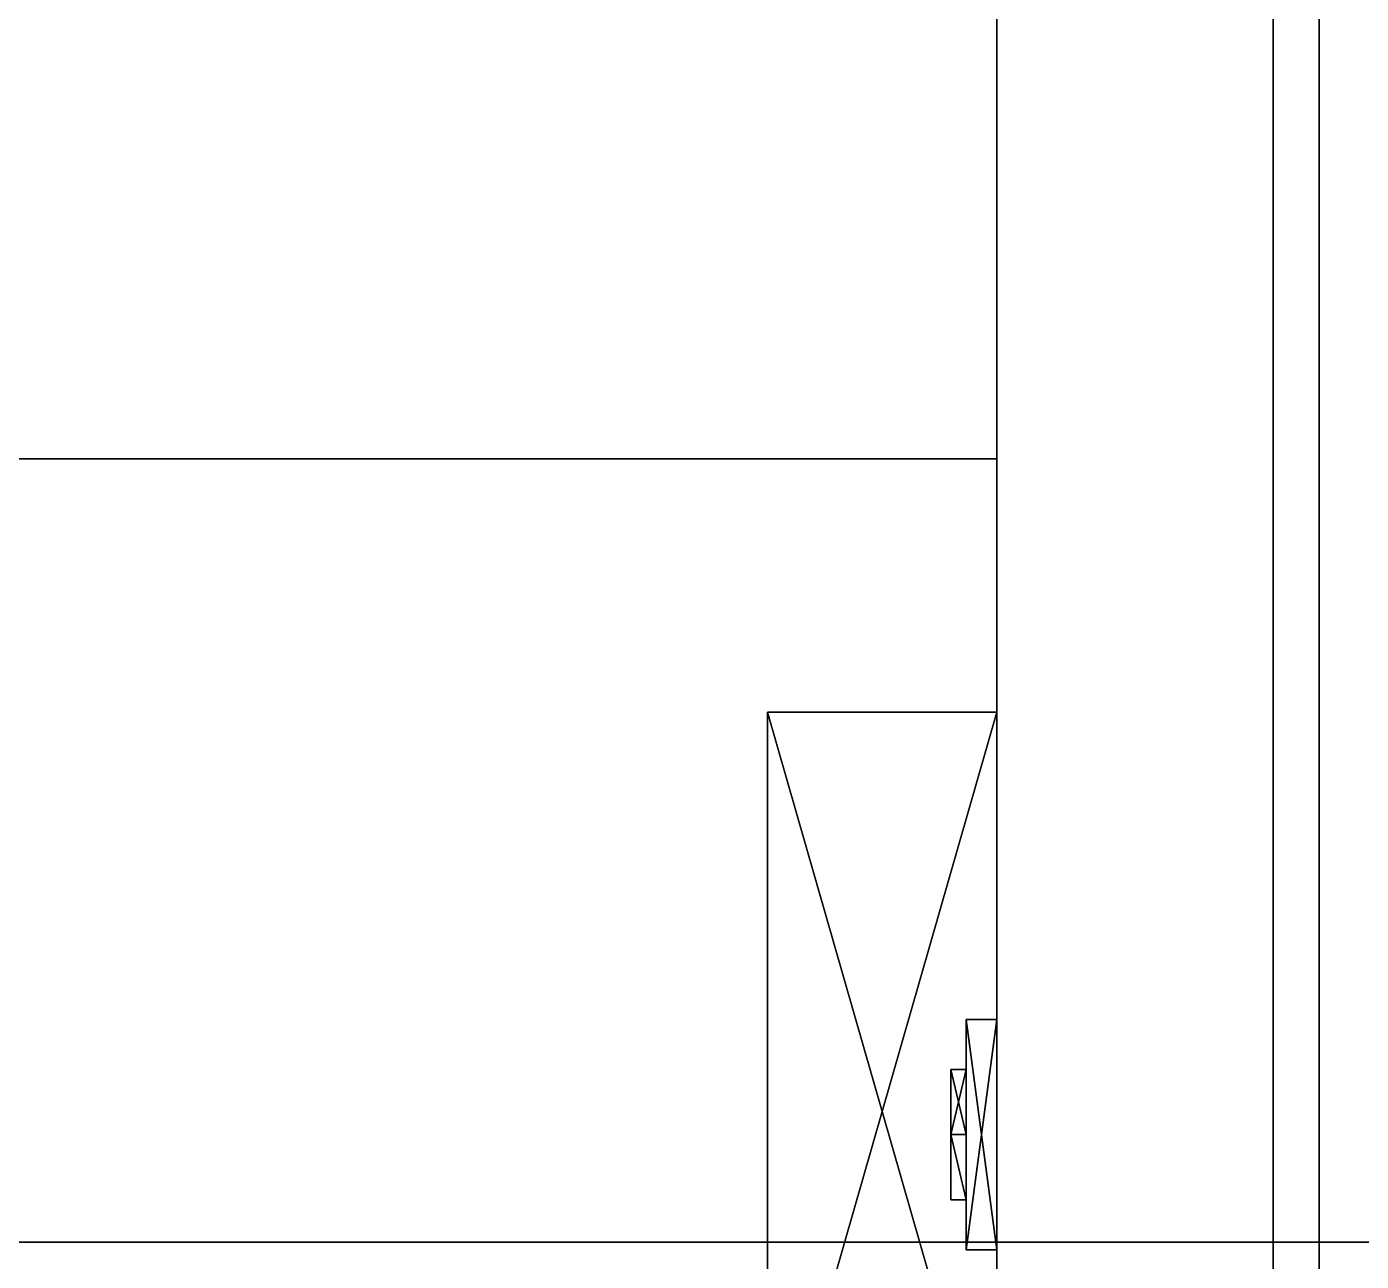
# Model space of a CAD drawing. Extents: x 0 to 5228, y -2725 to 0.
# Drawn here: x 4325.3 to 4412.2, y -701.2 to -620.9 of the extents above; entities that cross this region are included whole.
import ezdxf

# ---------------------------------------------------------------- set-up
doc = ezdxf.new("R2010")
doc.units = 0
for name, color, linetype in [('LAYER0', 7, 'CONTINUOUS'), ('LAYER1', 7, 'CONTINUOUS'), ('LAYER335', 7, 'CONTINUOUS'), ('LAYER336', 7, 'CONTINUOUS'), ('LAYER339', 7, 'CONTINUOUS'), ('LAYER354', 253, 'CONTINUOUS'), ('LAYER356', 253, 'CONTINUOUS'), ('LAYER527', 7, 'CONTINUOUS'), ('LAYER529', 7, 'CONTINUOUS'), ('LAYER546', 7, 'CONTINUOUS'), ('LAYER548', 253, 'CONTINUOUS'), ('LAYER550', 253, 'CONTINUOUS'), ('LAYER552', 7, 'CONTINUOUS'), ('LAYER640', 7, 'CONTINUOUS'), ('LAYER753', 251, 'CONTINUOUS'), ('LAYER756', 7, 'CONTINUOUS'), ('LAYER758', 251, 'CONTINUOUS')]:
    doc.layers.add(name, color=color, linetype=linetype)

msp = doc.modelspace()

# ---------------------------------------------------------------- linework, layer by layer
at = {"layer": 'LAYER0', "invisible_edges": 1}
for points in [[(5227.5, 0), (0, -2725.14), (0, 0), (5227.5, 0)], [(5227.5, -2725.14, 5), (0, 0, 5), (0, -2725.14, 5), (5227.5, -2725.14, 5)], [(0, 0, 5), (5227.5, -2725.14, 5), (5227.5, 0, 5), (0, 0, 5)], [(0, -2725.14), (5227.5, 0), (5227.5, -2725.14), (0, -2725.14)]]:
    msp.add_3dface(points, dxfattribs=at)
at = {"layer": 'LAYER335', "invisible_edges": 1}
for points in [[(3740.5, -150, 2474), (4388.5, -730, 2474), (4388.5, -150, 2474), (3740.5, -150, 2474)], [(4388.5, -730, 2474), (3740.5, -150, 2474), (3740.5, -730, 2474), (4388.5, -730, 2474)], [(3740.5, -730, 2456), (4388.5, -150, 2456), (4388.5, -730, 2456), (3740.5, -730, 2456)], [(4388.5, -150, 2456), (3740.5, -730, 2456), (3740.5, -150, 2456), (4388.5, -150, 2456)], [(4388.5, -150, 2456), (4388.5, -730, 2474), (4388.5, -730, 2456), (4388.5, -150, 2456)], [(4388.5, -730, 2474), (4388.5, -150, 2456), (4388.5, -150, 2474), (4388.5, -730, 2474)]]:
    msp.add_3dface(points, dxfattribs=at)
at = {"layer": 'LAYER336', "invisible_edges": 1}
for points in [[(4388.5, -150, 1994), (3740.5, -730, 1994), (3740.5, -150, 1994), (4388.5, -150, 1994)], [(3740.5, -730, 1994), (4388.5, -150, 1994), (4388.5, -730, 1994), (3740.5, -730, 1994)], [(4388.5, -730, 2012), (3740.5, -150, 2012), (3740.5, -730, 2012), (4388.5, -730, 2012)], [(3740.5, -150, 2012), (4388.5, -730, 2012), (4388.5, -150, 2012), (3740.5, -150, 2012)], [(4388.5, -150, 1994), (4388.5, -730, 2012), (4388.5, -730, 1994), (4388.5, -150, 1994)], [(4388.5, -730, 2012), (4388.5, -150, 1994), (4388.5, -150, 2012), (4388.5, -730, 2012)]]:
    msp.add_3dface(points, dxfattribs=at)
at = {"layer": 'LAYER339', "invisible_edges": 1}
for points in [[(4388.5, -150, 1993), (4388.5, -730, 2475), (4388.5, -150, 2475), (4388.5, -150, 1993)], [(4388.5, -730, 2475), (4388.5, -150, 1993), (4388.5, -730, 1993), (4388.5, -730, 2475)], [(4388.5, -150, 1993), (4406.5, -730, 1993), (4388.5, -730, 1993), (4388.5, -150, 1993)], [(4406.5, -730, 1993), (4388.5, -150, 1993), (4406.5, -150, 1993), (4406.5, -730, 1993)], [(4406.5, -150, 2475), (4388.5, -730, 2475), (4406.5, -730, 2475), (4406.5, -150, 2475)], [(4388.5, -730, 2475), (4406.5, -150, 2475), (4388.5, -150, 2475), (4388.5, -730, 2475)], [(4406.5, -730, 1993), (4406.5, -150, 2475), (4406.5, -730, 2475), (4406.5, -730, 1993)], [(4406.5, -150, 2475), (4406.5, -730, 1993), (4406.5, -150, 1993), (4406.5, -150, 2475)]]:
    msp.add_3dface(points, dxfattribs=at)
at = {"layer": 'LAYER354'}
for points in [[(4388.5, -717.5, 2089.217), (4373.579, -717.5, 2089.217), (4388.5, -665.5, 2089.217), (4388.5, -717.5, 2089.217)], [(4388.5, -665.5, 2089.217), (4373.579, -717.5, 2089.217), (4373.579, -665.5, 2089.217), (4388.5, -665.5, 2089.217)], [(4388.5, -665.5, 2089.217), (4373.579, -665.5, 2089.217), (4388.5, -665.5, 2102.783), (4388.5, -665.5, 2089.217)], [(4388.5, -665.5, 2102.783), (4373.579, -665.5, 2089.217), (4373.579, -665.5, 2102.783), (4388.5, -665.5, 2102.783)], [(4388.5, -665.5, 2102.783), (4373.579, -665.5, 2102.783), (4388.5, -717.5, 2102.783), (4388.5, -665.5, 2102.783)], [(4388.5, -717.5, 2102.783), (4373.579, -665.5, 2102.783), (4373.579, -717.5, 2102.783), (4388.5, -717.5, 2102.783)], [(4373.579, -717.5, 2089.217), (4373.579, -717.5, 2102.783), (4373.579, -665.5, 2089.217), (4373.579, -717.5, 2089.217)], [(4373.579, -665.5, 2089.217), (4373.579, -717.5, 2102.783), (4373.579, -665.5, 2102.783), (4373.579, -665.5, 2089.217)], [(4386.511, -700.5, 2122), (4388.5, -700.5, 2122), (4388.5, -685.5, 2122), (4386.511, -700.5, 2122)], [(4386.511, -700.5, 2122), (4388.5, -685.5, 2122), (4386.511, -685.5, 2122), (4386.511, -700.5, 2122)], [(4386.511, -685.5, 2122), (4388.5, -685.5, 2122), (4388.5, -685.5, 2070), (4386.511, -685.5, 2122)], [(4386.511, -685.5, 2122), (4388.5, -685.5, 2070), (4386.511, -685.5, 2070), (4386.511, -685.5, 2122)], [(4386.511, -685.5, 2070), (4388.5, -685.5, 2070), (4388.5, -700.5, 2070), (4386.511, -685.5, 2070)], [(4386.511, -685.5, 2070), (4388.5, -700.5, 2070), (4386.511, -700.5, 2070), (4386.511, -685.5, 2070)], [(4386.511, -700.5, 2070), (4386.511, -700.5, 2122), (4386.511, -685.5, 2122), (4386.511, -700.5, 2070)], [(4386.511, -700.5, 2070), (4386.511, -685.5, 2122), (4386.511, -685.5, 2070), (4386.511, -700.5, 2070)], [(4385.516, -693, 2109.291), (4385.516, -688.7573, 2114.087), (4386.511, -693, 2109.291), (4385.516, -693, 2109.291)], [(4386.511, -693, 2109.291), (4385.516, -688.7573, 2114.087), (4386.511, -688.7573, 2114.087), (4386.511, -693, 2109.291)], [(4385.516, -688.7573, 2114.087), (4385.516, -693, 2118.883), (4386.511, -688.7573, 2114.087), (4385.516, -688.7573, 2114.087)], [(4386.511, -688.7573, 2114.087), (4385.516, -693, 2118.883), (4386.511, -693, 2118.883), (4386.511, -688.7573, 2114.087)], [(4385.516, -693, 2118.883), (4385.516, -688.7573, 2114.087), (4385.516, -697.2427, 2114.087), (4385.516, -693, 2118.883)], [(4385.516, -697.2427, 2114.087), (4385.516, -688.7573, 2114.087), (4385.516, -693, 2109.291), (4385.516, -697.2427, 2114.087)], [(4385.516, -693, 2073.117), (4385.516, -688.7573, 2077.913), (4386.511, -693, 2073.117), (4385.516, -693, 2073.117)], [(4386.511, -693, 2073.117), (4385.516, -688.7573, 2077.913), (4386.511, -688.7573, 2077.913), (4386.511, -693, 2073.117)], [(4385.516, -688.7573, 2077.913), (4385.516, -693, 2082.709), (4386.511, -688.7573, 2077.913), (4385.516, -688.7573, 2077.913)], [(4386.511, -688.7573, 2077.913), (4385.516, -693, 2082.709), (4386.511, -693, 2082.709), (4386.511, -688.7573, 2077.913)], [(4385.516, -693, 2082.709), (4385.516, -688.7573, 2077.913), (4385.516, -697.2427, 2077.913), (4385.516, -693, 2082.709)], [(4385.516, -697.2427, 2077.913), (4385.516, -688.7573, 2077.913), (4385.516, -693, 2073.117), (4385.516, -697.2427, 2077.913)], [(4386.511, -693, 2118.883), (4386.511, -688.7573, 2114.087), (4386.511, -693, 2109.291), (4386.511, -693, 2118.883)], [(4386.511, -693, 2082.709), (4386.511, -688.7573, 2077.913), (4386.511, -693, 2073.117), (4386.511, -693, 2082.709)], [(4385.516, -697.2427, 2114.087), (4385.516, -693, 2109.291), (4386.511, -697.2427, 2114.087), (4385.516, -697.2427, 2114.087)], [(4386.511, -697.2427, 2114.087), (4385.516, -693, 2109.291), (4386.511, -693, 2109.291), (4386.511, -697.2427, 2114.087)], [(4386.511, -693, 2118.883), (4385.516, -693, 2118.883), (4386.511, -697.2427, 2114.087), (4386.511, -693, 2118.883)], [(4386.511, -697.2427, 2114.087), (4385.516, -693, 2118.883), (4385.516, -697.2427, 2114.087), (4386.511, -697.2427, 2114.087)], [(4385.516, -697.2427, 2077.913), (4385.516, -693, 2073.117), (4386.511, -697.2427, 2077.913), (4385.516, -697.2427, 2077.913)], [(4386.511, -697.2427, 2077.913), (4385.516, -693, 2073.117), (4386.511, -693, 2073.117), (4386.511, -697.2427, 2077.913)], [(4386.511, -693, 2082.709), (4385.516, -693, 2082.709), (4386.511, -697.2427, 2077.913), (4386.511, -693, 2082.709)], [(4386.511, -697.2427, 2077.913), (4385.516, -693, 2082.709), (4385.516, -697.2427, 2077.913), (4386.511, -697.2427, 2077.913)], [(4386.511, -693, 2118.883), (4386.511, -693, 2109.291), (4386.511, -697.2427, 2114.087), (4386.511, -693, 2118.883)], [(4386.511, -693, 2082.709), (4386.511, -693, 2073.117), (4386.511, -697.2427, 2077.913), (4386.511, -693, 2082.709)], [(4388.5, -700.5, 2070), (4388.5, -700.5, 2122), (4386.511, -700.5, 2122), (4388.5, -700.5, 2070)], [(4388.5, -700.5, 2070), (4386.511, -700.5, 2122), (4386.511, -700.5, 2070), (4388.5, -700.5, 2070)]]:
    msp.add_3dface(points, dxfattribs=at)
at = {"layer": 'LAYER356'}
for points in [[(4388.5, -717.5, 2365.217), (4373.579, -717.5, 2365.217), (4388.5, -665.5, 2365.217), (4388.5, -717.5, 2365.217)], [(4388.5, -665.5, 2365.217), (4373.579, -717.5, 2365.217), (4373.579, -665.5, 2365.217), (4388.5, -665.5, 2365.217)], [(4388.5, -665.5, 2365.217), (4373.579, -665.5, 2365.217), (4388.5, -665.5, 2378.783), (4388.5, -665.5, 2365.217)], [(4388.5, -665.5, 2378.783), (4373.579, -665.5, 2365.217), (4373.579, -665.5, 2378.783), (4388.5, -665.5, 2378.783)], [(4388.5, -665.5, 2378.783), (4373.579, -665.5, 2378.783), (4388.5, -717.5, 2378.783), (4388.5, -665.5, 2378.783)], [(4388.5, -717.5, 2378.783), (4373.579, -665.5, 2378.783), (4373.579, -717.5, 2378.783), (4388.5, -717.5, 2378.783)], [(4373.579, -717.5, 2365.217), (4373.579, -717.5, 2378.783), (4373.579, -665.5, 2365.217), (4373.579, -717.5, 2365.217)], [(4373.579, -665.5, 2365.217), (4373.579, -717.5, 2378.783), (4373.579, -665.5, 2378.783), (4373.579, -665.5, 2365.217)], [(4386.511, -700.5, 2398), (4388.5, -700.5, 2398), (4388.5, -685.5, 2398), (4386.511, -700.5, 2398)], [(4386.511, -700.5, 2398), (4388.5, -685.5, 2398), (4386.511, -685.5, 2398), (4386.511, -700.5, 2398)], [(4386.511, -685.5, 2398), (4388.5, -685.5, 2398), (4388.5, -685.5, 2346), (4386.511, -685.5, 2398)], [(4386.511, -685.5, 2398), (4388.5, -685.5, 2346), (4386.511, -685.5, 2346), (4386.511, -685.5, 2398)], [(4386.511, -685.5, 2346), (4388.5, -685.5, 2346), (4388.5, -700.5, 2346), (4386.511, -685.5, 2346)], [(4386.511, -685.5, 2346), (4388.5, -700.5, 2346), (4386.511, -700.5, 2346), (4386.511, -685.5, 2346)], [(4386.511, -700.5, 2346), (4386.511, -700.5, 2398), (4386.511, -685.5, 2398), (4386.511, -700.5, 2346)], [(4386.511, -700.5, 2346), (4386.511, -685.5, 2398), (4386.511, -685.5, 2346), (4386.511, -700.5, 2346)], [(4385.516, -693, 2385.291), (4385.516, -688.7573, 2390.087), (4386.511, -693, 2385.291), (4385.516, -693, 2385.291)], [(4386.511, -693, 2385.291), (4385.516, -688.7573, 2390.087), (4386.511, -688.7573, 2390.087), (4386.511, -693, 2385.291)], [(4385.516, -688.7573, 2390.087), (4385.516, -693, 2394.883), (4386.511, -688.7573, 2390.087), (4385.516, -688.7573, 2390.087)], [(4386.511, -688.7573, 2390.087), (4385.516, -693, 2394.883), (4386.511, -693, 2394.883), (4386.511, -688.7573, 2390.087)], [(4385.516, -693, 2394.883), (4385.516, -688.7573, 2390.087), (4385.516, -697.2427, 2390.087), (4385.516, -693, 2394.883)], [(4385.516, -697.2427, 2390.087), (4385.516, -688.7573, 2390.087), (4385.516, -693, 2385.291), (4385.516, -697.2427, 2390.087)], [(4385.516, -693, 2349.117), (4385.516, -688.7573, 2353.913), (4386.511, -693, 2349.117), (4385.516, -693, 2349.117)], [(4386.511, -693, 2349.117), (4385.516, -688.7573, 2353.913), (4386.511, -688.7573, 2353.913), (4386.511, -693, 2349.117)], [(4385.516, -688.7573, 2353.913), (4385.516, -693, 2358.709), (4386.511, -688.7573, 2353.913), (4385.516, -688.7573, 2353.913)], [(4386.511, -688.7573, 2353.913), (4385.516, -693, 2358.709), (4386.511, -693, 2358.709), (4386.511, -688.7573, 2353.913)], [(4385.516, -693, 2358.709), (4385.516, -688.7573, 2353.913), (4385.516, -697.2427, 2353.913), (4385.516, -693, 2358.709)], [(4385.516, -697.2427, 2353.913), (4385.516, -688.7573, 2353.913), (4385.516, -693, 2349.117), (4385.516, -697.2427, 2353.913)], [(4386.511, -693, 2394.883), (4386.511, -688.7573, 2390.087), (4386.511, -693, 2385.291), (4386.511, -693, 2394.883)], [(4386.511, -693, 2358.709), (4386.511, -688.7573, 2353.913), (4386.511, -693, 2349.117), (4386.511, -693, 2358.709)], [(4385.516, -697.2427, 2390.087), (4385.516, -693, 2385.291), (4386.511, -697.2427, 2390.087), (4385.516, -697.2427, 2390.087)], [(4386.511, -697.2427, 2390.087), (4385.516, -693, 2385.291), (4386.511, -693, 2385.291), (4386.511, -697.2427, 2390.087)], [(4386.511, -693, 2394.883), (4385.516, -693, 2394.883), (4386.511, -697.2427, 2390.087), (4386.511, -693, 2394.883)], [(4386.511, -697.2427, 2390.087), (4385.516, -693, 2394.883), (4385.516, -697.2427, 2390.087), (4386.511, -697.2427, 2390.087)], [(4385.516, -697.2427, 2353.913), (4385.516, -693, 2349.117), (4386.511, -697.2427, 2353.913), (4385.516, -697.2427, 2353.913)], [(4386.511, -697.2427, 2353.913), (4385.516, -693, 2349.117), (4386.511, -693, 2349.117), (4386.511, -697.2427, 2353.913)], [(4386.511, -693, 2358.709), (4385.516, -693, 2358.709), (4386.511, -697.2427, 2353.913), (4386.511, -693, 2358.709)], [(4386.511, -697.2427, 2353.913), (4385.516, -693, 2358.709), (4385.516, -697.2427, 2353.913), (4386.511, -697.2427, 2353.913)], [(4386.511, -693, 2394.883), (4386.511, -693, 2385.291), (4386.511, -697.2427, 2390.087), (4386.511, -693, 2394.883)], [(4386.511, -693, 2358.709), (4386.511, -693, 2349.117), (4386.511, -697.2427, 2353.913), (4386.511, -693, 2358.709)], [(4388.5, -700.5, 2346), (4388.5, -700.5, 2398), (4386.511, -700.5, 2398), (4388.5, -700.5, 2346)], [(4388.5, -700.5, 2346), (4386.511, -700.5, 2398), (4386.511, -700.5, 2346), (4388.5, -700.5, 2346)]]:
    msp.add_3dface(points, dxfattribs=at)
at = {"layer": 'LAYER527', "invisible_edges": 1}
for points in [[(4024.5, -174.6001, 538.5), (4388.5, -730, 538.5), (4388.5, -174.6001, 538.5), (4024.5, -174.6001, 538.5)], [(4388.5, -730, 538.5), (4024.5, -174.6001, 538.5), (4024.5, -730, 538.5), (4388.5, -730, 538.5)], [(4024.5, -730, 520.5), (4388.5, -174.6001, 520.5), (4388.5, -730, 520.5), (4024.5, -730, 520.5)], [(4388.5, -174.6001, 520.5), (4024.5, -730, 520.5), (4024.5, -174.6001, 520.5), (4388.5, -174.6001, 520.5)], [(4388.5, -174.6001, 520.5), (4388.5, -730, 538.5), (4388.5, -730, 520.5), (4388.5, -174.6001, 520.5)], [(4388.5, -730, 538.5), (4388.5, -174.6001, 520.5), (4388.5, -174.6001, 538.5), (4388.5, -730, 538.5)]]:
    msp.add_3dface(points, dxfattribs=at)
at = {"layer": 'LAYER529', "invisible_edges": 1}
for points in [[(4388.5, -150, 155), (4388.5, -730, 885), (4388.5, -150, 885), (4388.5, -150, 155)], [(4388.5, -730, 885), (4388.5, -150, 155), (4388.5, -730, 155), (4388.5, -730, 885)], [(4388.5, -150, 155), (4406.5, -730, 155), (4388.5, -730, 155), (4388.5, -150, 155)], [(4406.5, -730, 155), (4388.5, -150, 155), (4406.5, -150, 155), (4406.5, -730, 155)], [(4406.5, -150, 885), (4388.5, -730, 885), (4406.5, -730, 885), (4406.5, -150, 885)], [(4388.5, -730, 885), (4406.5, -150, 885), (4388.5, -150, 885), (4388.5, -730, 885)], [(4406.5, -730, 155), (4406.5, -150, 885), (4406.5, -730, 885), (4406.5, -730, 155)], [(4406.5, -150, 885), (4406.5, -730, 155), (4406.5, -150, 155), (4406.5, -150, 885)]]:
    msp.add_3dface(points, dxfattribs=at)
at = {"layer": 'LAYER546', "invisible_edges": 1}
for points in [[(4388.5, -150, 156), (4024.5, -730, 156), (4024.5, -150, 156), (4388.5, -150, 156)], [(4024.5, -730, 156), (4388.5, -150, 156), (4388.5, -730, 156), (4024.5, -730, 156)], [(4388.5, -730, 174), (4024.5, -150, 174), (4024.5, -730, 174), (4388.5, -730, 174)], [(4024.5, -150, 174), (4388.5, -730, 174), (4388.5, -150, 174), (4024.5, -150, 174)], [(4388.5, -150, 156), (4388.5, -730, 174), (4388.5, -730, 156), (4388.5, -150, 156)], [(4388.5, -730, 174), (4388.5, -150, 156), (4388.5, -150, 174), (4388.5, -730, 174)]]:
    msp.add_3dface(points, dxfattribs=at)
at = {"layer": 'LAYER548'}
for points in [[(4388.5, -717.5, 251.2174), (4373.579, -717.5, 251.2174), (4388.5, -665.5, 251.2174), (4388.5, -717.5, 251.2174)], [(4388.5, -665.5, 251.2174), (4373.579, -717.5, 251.2174), (4373.579, -665.5, 251.2174), (4388.5, -665.5, 251.2174)], [(4388.5, -665.5, 251.2174), (4373.579, -665.5, 251.2174), (4388.5, -665.5, 264.7826), (4388.5, -665.5, 251.2174)], [(4388.5, -665.5, 264.7826), (4373.579, -665.5, 251.2174), (4373.579, -665.5, 264.7826), (4388.5, -665.5, 264.7826)], [(4388.5, -665.5, 264.7826), (4373.579, -665.5, 264.7826), (4388.5, -717.5, 264.7826), (4388.5, -665.5, 264.7826)], [(4388.5, -717.5, 264.7826), (4373.579, -665.5, 264.7826), (4373.579, -717.5, 264.7826), (4388.5, -717.5, 264.7826)], [(4373.579, -717.5, 251.2174), (4373.579, -717.5, 264.7826), (4373.579, -665.5, 251.2174), (4373.579, -717.5, 251.2174)], [(4373.579, -665.5, 251.2174), (4373.579, -717.5, 264.7826), (4373.579, -665.5, 264.7826), (4373.579, -665.5, 251.2174)], [(4386.511, -700.5, 284), (4388.5, -700.5, 284), (4388.5, -685.5, 284), (4386.511, -700.5, 284)], [(4386.511, -700.5, 284), (4388.5, -685.5, 284), (4386.511, -685.5, 284), (4386.511, -700.5, 284)], [(4386.511, -685.5, 284), (4388.5, -685.5, 284), (4388.5, -685.5, 232), (4386.511, -685.5, 284)], [(4386.511, -685.5, 284), (4388.5, -685.5, 232), (4386.511, -685.5, 232), (4386.511, -685.5, 284)], [(4386.511, -685.5, 232), (4388.5, -685.5, 232), (4388.5, -700.5, 232), (4386.511, -685.5, 232)], [(4386.511, -685.5, 232), (4388.5, -700.5, 232), (4386.511, -700.5, 232), (4386.511, -685.5, 232)], [(4386.511, -700.5, 232), (4386.511, -700.5, 284), (4386.511, -685.5, 284), (4386.511, -700.5, 232)], [(4386.511, -700.5, 232), (4386.511, -685.5, 284), (4386.511, -685.5, 232), (4386.511, -700.5, 232)], [(4385.516, -693, 271.2909), (4385.516, -688.7573, 276.0869), (4386.511, -693, 271.2909), (4385.516, -693, 271.2909)], [(4386.511, -693, 271.2909), (4385.516, -688.7573, 276.0869), (4386.511, -688.7573, 276.0869), (4386.511, -693, 271.2909)], [(4385.516, -688.7573, 276.0869), (4385.516, -693, 280.883), (4386.511, -688.7573, 276.0869), (4385.516, -688.7573, 276.0869)], [(4386.511, -688.7573, 276.0869), (4385.516, -693, 280.883), (4386.511, -693, 280.883), (4386.511, -688.7573, 276.0869)], [(4385.516, -693, 280.883), (4385.516, -688.7573, 276.0869), (4385.516, -697.2427, 276.0869), (4385.516, -693, 280.883)], [(4385.516, -697.2427, 276.0869), (4385.516, -688.7573, 276.0869), (4385.516, -693, 271.2909), (4385.516, -697.2427, 276.0869)], [(4385.516, -693, 235.117), (4385.516, -688.7573, 239.913), (4386.511, -693, 235.117), (4385.516, -693, 235.117)], [(4386.511, -693, 235.117), (4385.516, -688.7573, 239.913), (4386.511, -688.7573, 239.913), (4386.511, -693, 235.117)], [(4385.516, -688.7573, 239.913), (4385.516, -693, 244.7091), (4386.511, -688.7573, 239.913), (4385.516, -688.7573, 239.913)], [(4386.511, -688.7573, 239.913), (4385.516, -693, 244.7091), (4386.511, -693, 244.7091), (4386.511, -688.7573, 239.913)], [(4385.516, -693, 244.7091), (4385.516, -688.7573, 239.913), (4385.516, -697.2427, 239.913), (4385.516, -693, 244.7091)], [(4385.516, -697.2427, 239.913), (4385.516, -688.7573, 239.913), (4385.516, -693, 235.117), (4385.516, -697.2427, 239.913)], [(4386.511, -693, 280.883), (4386.511, -688.7573, 276.0869), (4386.511, -693, 271.2909), (4386.511, -693, 280.883)], [(4386.511, -693, 244.7091), (4386.511, -688.7573, 239.913), (4386.511, -693, 235.117), (4386.511, -693, 244.7091)], [(4385.516, -697.2427, 276.0869), (4385.516, -693, 271.2909), (4386.511, -697.2427, 276.0869), (4385.516, -697.2427, 276.0869)], [(4386.511, -697.2427, 276.0869), (4385.516, -693, 271.2909), (4386.511, -693, 271.2909), (4386.511, -697.2427, 276.0869)], [(4386.511, -693, 280.883), (4385.516, -693, 280.883), (4386.511, -697.2427, 276.0869), (4386.511, -693, 280.883)], [(4386.511, -697.2427, 276.0869), (4385.516, -693, 280.883), (4385.516, -697.2427, 276.0869), (4386.511, -697.2427, 276.0869)], [(4385.516, -697.2427, 239.913), (4385.516, -693, 235.117), (4386.511, -697.2427, 239.913), (4385.516, -697.2427, 239.913)], [(4386.511, -697.2427, 239.913), (4385.516, -693, 235.117), (4386.511, -693, 235.117), (4386.511, -697.2427, 239.913)], [(4386.511, -693, 244.7091), (4385.516, -693, 244.7091), (4386.511, -697.2427, 239.913), (4386.511, -693, 244.7091)], [(4386.511, -697.2427, 239.913), (4385.516, -693, 244.7091), (4385.516, -697.2427, 239.913), (4386.511, -697.2427, 239.913)], [(4386.511, -693, 280.883), (4386.511, -693, 271.2909), (4386.511, -697.2427, 276.0869), (4386.511, -693, 280.883)], [(4386.511, -693, 244.7091), (4386.511, -693, 235.117), (4386.511, -697.2427, 239.913), (4386.511, -693, 244.7091)], [(4388.5, -700.5, 232), (4388.5, -700.5, 284), (4386.511, -700.5, 284), (4388.5, -700.5, 232)], [(4388.5, -700.5, 232), (4386.511, -700.5, 284), (4386.511, -700.5, 232), (4388.5, -700.5, 232)]]:
    msp.add_3dface(points, dxfattribs=at)
at = {"layer": 'LAYER550'}
for points in [[(4388.5, -717.5, 775.2174), (4373.579, -717.5, 775.2174), (4388.5, -665.5, 775.2174), (4388.5, -717.5, 775.2174)], [(4388.5, -665.5, 775.2174), (4373.579, -717.5, 775.2174), (4373.579, -665.5, 775.2174), (4388.5, -665.5, 775.2174)], [(4388.5, -665.5, 775.2174), (4373.579, -665.5, 775.2174), (4388.5, -665.5, 788.7826), (4388.5, -665.5, 775.2174)], [(4388.5, -665.5, 788.7826), (4373.579, -665.5, 775.2174), (4373.579, -665.5, 788.7826), (4388.5, -665.5, 788.7826)], [(4388.5, -665.5, 788.7826), (4373.579, -665.5, 788.7826), (4388.5, -717.5, 788.7826), (4388.5, -665.5, 788.7826)], [(4388.5, -717.5, 788.7826), (4373.579, -665.5, 788.7826), (4373.579, -717.5, 788.7826), (4388.5, -717.5, 788.7826)], [(4373.579, -717.5, 775.2174), (4373.579, -717.5, 788.7826), (4373.579, -665.5, 775.2174), (4373.579, -717.5, 775.2174)], [(4373.579, -665.5, 775.2174), (4373.579, -717.5, 788.7826), (4373.579, -665.5, 788.7826), (4373.579, -665.5, 775.2174)], [(4386.511, -700.5, 808), (4388.5, -700.5, 808), (4388.5, -685.5, 808), (4386.511, -700.5, 808)], [(4386.511, -700.5, 808), (4388.5, -685.5, 808), (4386.511, -685.5, 808), (4386.511, -700.5, 808)], [(4386.511, -685.5, 808), (4388.5, -685.5, 808), (4388.5, -685.5, 756), (4386.511, -685.5, 808)], [(4386.511, -685.5, 808), (4388.5, -685.5, 756), (4386.511, -685.5, 756), (4386.511, -685.5, 808)], [(4386.511, -685.5, 756), (4388.5, -685.5, 756), (4388.5, -700.5, 756), (4386.511, -685.5, 756)], [(4386.511, -685.5, 756), (4388.5, -700.5, 756), (4386.511, -700.5, 756), (4386.511, -685.5, 756)], [(4386.511, -700.5, 756), (4386.511, -700.5, 808), (4386.511, -685.5, 808), (4386.511, -700.5, 756)], [(4386.511, -700.5, 756), (4386.511, -685.5, 808), (4386.511, -685.5, 756), (4386.511, -700.5, 756)], [(4385.516, -693, 795.291), (4385.516, -688.7573, 800.087), (4386.511, -693, 795.291), (4385.516, -693, 795.291)], [(4386.511, -693, 795.291), (4385.516, -688.7573, 800.087), (4386.511, -688.7573, 800.087), (4386.511, -693, 795.291)], [(4385.516, -688.7573, 800.087), (4385.516, -693, 804.883), (4386.511, -688.7573, 800.087), (4385.516, -688.7573, 800.087)], [(4386.511, -688.7573, 800.087), (4385.516, -693, 804.883), (4386.511, -693, 804.883), (4386.511, -688.7573, 800.087)], [(4385.516, -693, 804.883), (4385.516, -688.7573, 800.087), (4385.516, -697.2427, 800.087), (4385.516, -693, 804.883)], [(4385.516, -697.2427, 800.087), (4385.516, -688.7573, 800.087), (4385.516, -693, 795.291), (4385.516, -697.2427, 800.087)], [(4385.516, -693, 759.117), (4385.516, -688.7573, 763.913), (4386.511, -693, 759.117), (4385.516, -693, 759.117)], [(4386.511, -693, 759.117), (4385.516, -688.7573, 763.913), (4386.511, -688.7573, 763.913), (4386.511, -693, 759.117)], [(4385.516, -688.7573, 763.913), (4385.516, -693, 768.709), (4386.511, -688.7573, 763.913), (4385.516, -688.7573, 763.913)], [(4386.511, -688.7573, 763.913), (4385.516, -693, 768.709), (4386.511, -693, 768.709), (4386.511, -688.7573, 763.913)], [(4385.516, -693, 768.709), (4385.516, -688.7573, 763.913), (4385.516, -697.2427, 763.913), (4385.516, -693, 768.709)], [(4385.516, -697.2427, 763.913), (4385.516, -688.7573, 763.913), (4385.516, -693, 759.117), (4385.516, -697.2427, 763.913)], [(4386.511, -693, 804.883), (4386.511, -688.7573, 800.087), (4386.511, -693, 795.291), (4386.511, -693, 804.883)], [(4386.511, -693, 768.709), (4386.511, -688.7573, 763.913), (4386.511, -693, 759.117), (4386.511, -693, 768.709)], [(4385.516, -697.2427, 800.087), (4385.516, -693, 795.291), (4386.511, -697.2427, 800.087), (4385.516, -697.2427, 800.087)], [(4386.511, -697.2427, 800.087), (4385.516, -693, 795.291), (4386.511, -693, 795.291), (4386.511, -697.2427, 800.087)], [(4386.511, -693, 804.883), (4385.516, -693, 804.883), (4386.511, -697.2427, 800.087), (4386.511, -693, 804.883)], [(4386.511, -697.2427, 800.087), (4385.516, -693, 804.883), (4385.516, -697.2427, 800.087), (4386.511, -697.2427, 800.087)], [(4385.516, -697.2427, 763.913), (4385.516, -693, 759.117), (4386.511, -697.2427, 763.913), (4385.516, -697.2427, 763.913)], [(4386.511, -697.2427, 763.913), (4385.516, -693, 759.117), (4386.511, -693, 759.117), (4386.511, -697.2427, 763.913)], [(4386.511, -693, 768.709), (4385.516, -693, 768.709), (4386.511, -697.2427, 763.913), (4386.511, -693, 768.709)], [(4386.511, -697.2427, 763.913), (4385.516, -693, 768.709), (4385.516, -697.2427, 763.913), (4386.511, -697.2427, 763.913)], [(4386.511, -693, 804.883), (4386.511, -693, 795.291), (4386.511, -697.2427, 800.087), (4386.511, -693, 804.883)], [(4386.511, -693, 768.709), (4386.511, -693, 759.117), (4386.511, -697.2427, 763.913), (4386.511, -693, 768.709)], [(4388.5, -700.5, 756), (4388.5, -700.5, 808), (4386.511, -700.5, 808), (4388.5, -700.5, 756)], [(4388.5, -700.5, 756), (4386.511, -700.5, 808), (4386.511, -700.5, 756), (4388.5, -700.5, 756)]]:
    msp.add_3dface(points, dxfattribs=at)
at = {"layer": 'LAYER552', "invisible_edges": 1}
for points in [[(4388.5, -649, 866.5), (4024.5, -729, 866.5), (4024.5, -649, 866.5), (4388.5, -649, 866.5)], [(4024.5, -729, 866.5), (4388.5, -649, 866.5), (4388.5, -729, 866.5), (4024.5, -729, 866.5)], [(4024.5, -649, 884.5), (4388.5, -649, 866.5), (4024.5, -649, 866.5), (4024.5, -649, 884.5)], [(4388.5, -649, 866.5), (4024.5, -649, 884.5), (4388.5, -649, 884.5), (4388.5, -649, 866.5)], [(4388.5, -729, 884.5), (4024.5, -649, 884.5), (4024.5, -729, 884.5), (4388.5, -729, 884.5)], [(4024.5, -649, 884.5), (4388.5, -729, 884.5), (4388.5, -649, 884.5), (4024.5, -649, 884.5)], [(4388.5, -649, 866.5), (4388.5, -729, 884.5), (4388.5, -729, 866.5), (4388.5, -649, 866.5)], [(4388.5, -729, 884.5), (4388.5, -649, 866.5), (4388.5, -649, 884.5), (4388.5, -729, 884.5)]]:
    msp.add_3dface(points, dxfattribs=at)
at = {"layer": 'LAYER640'}
for points, invisible_edges in [([(3232.06, -305.5, 885), (4409.5, -153.1201, 885), (4409.5, -753.1201, 885), (3232.06, -305.5, 885)], 5), ([(4409.5, -153.1201, 925), (3232.06, -305.5, 925), (4409.5, -753.1201, 925), (4409.5, -153.1201, 925)], 3), ([(4409.5, -753.1201, 885), (4409.5, -153.1201, 925), (4409.5, -753.1201, 925), (4409.5, -753.1201, 885)], 1), ([(4409.5, -153.1201, 925), (4409.5, -753.1201, 885), (4409.5, -153.1201, 885), (4409.5, -153.1201, 925)], 1), ([(3232.06, -305.5, 885), (4409.5, -753.1201, 885), (3249.29, -313.0801, 885), (3232.06, -305.5, 885)], 3), ([(4409.5, -753.1201, 925), (3232.06, -305.5, 925), (3249.29, -313.0801, 925), (4409.5, -753.1201, 925)], 5), ([(3249.29, -313.0801, 885), (4409.5, -753.1201, 885), (3264.54, -322.3101, 885), (3249.29, -313.0801, 885)], 3), ([(4409.5, -753.1201, 925), (3249.29, -313.0801, 925), (3264.54, -322.3101, 925), (4409.5, -753.1201, 925)], 5), ([(3264.54, -322.3101, 885), (4409.5, -753.1201, 885), (3277.46, -333.1899, 885), (3264.54, -322.3101, 885)], 3), ([(4409.5, -753.1201, 925), (3264.54, -322.3101, 925), (3277.46, -333.1899, 925), (4409.5, -753.1201, 925)], 5), ([(3277.46, -333.1899, 885), (4409.5, -753.1201, 885), (3288.06, -345.5, 885), (3277.46, -333.1899, 885)], 3), ([(4409.5, -753.1201, 925), (3277.46, -333.1899, 925), (3288.06, -345.5, 925), (4409.5, -753.1201, 925)], 5), ([(3288.06, -345.5, 885), (4409.5, -753.1201, 885), (3295.68, -358.75, 885), (3288.06, -345.5, 885)], 3), ([(4409.5, -753.1201, 925), (3288.06, -345.5, 925), (3295.68, -358.75, 925), (4409.5, -753.1201, 925)], 5), ([(3295.68, -358.75, 885), (4409.5, -753.1201, 885), (3300.32, -372.7202, 885), (3295.68, -358.75, 885)], 3), ([(4409.5, -753.1201, 925), (3295.68, -358.75, 925), (3300.32, -372.7202, 925), (4409.5, -753.1201, 925)], 5), ([(3300.32, -372.7202, 885), (4409.5, -753.1201, 885), (3301.98, -386.9199, 885), (3300.32, -372.7202, 885)], 3), ([(4409.5, -753.1201, 925), (3300.32, -372.7202, 925), (3301.98, -386.9199, 925), (4409.5, -753.1201, 925)], 5), ([(3301.98, -386.9199, 885), (4409.5, -753.1201, 885), (3300.32, -563.4702, 885), (3301.98, -386.9199, 885)], 3), ([(4409.5, -753.1201, 925), (3301.98, -386.9199, 925), (3300.32, -563.4702, 925), (4409.5, -753.1201, 925)], 5), ([(3300.32, -563.4702, 885), (4409.5, -753.1201, 885), (3295.68, -577.2002, 885), (3300.32, -563.4702, 885)], 3), ([(4409.5, -753.1201, 925), (3300.32, -563.4702, 925), (3295.68, -577.2002, 925), (4409.5, -753.1201, 925)], 5), ([(3295.68, -577.2002, 885), (4409.5, -753.1201, 885), (3288.06, -590.4502, 885), (3295.68, -577.2002, 885)], 3), ([(4409.5, -753.1201, 925), (3295.68, -577.2002, 925), (3288.06, -590.4502, 925), (4409.5, -753.1201, 925)], 5), ([(3288.06, -590.4502, 885), (4409.5, -753.1201, 885), (3277.46, -602.7603, 885), (3288.06, -590.4502, 885)], 3), ([(4409.5, -753.1201, 925), (3288.06, -590.4502, 925), (3277.46, -602.7603, 925), (4409.5, -753.1201, 925)], 5), ([(3277.46, -602.7603, 885), (4409.5, -753.1201, 885), (3264.54, -613.6401, 885), (3277.46, -602.7603, 885)], 3), ([(4409.5, -753.1201, 925), (3277.46, -602.7603, 925), (3264.54, -613.6401, 925), (4409.5, -753.1201, 925)], 5), ([(3264.54, -613.6401, 885), (4409.5, -753.1201, 885), (3249.29, -622.8701, 885), (3264.54, -613.6401, 885)], 3), ([(4409.5, -753.1201, 925), (3264.54, -613.6401, 925), (3249.29, -622.8701, 925), (4409.5, -753.1201, 925)], 5), ([(3249.29, -622.8701, 885), (4409.5, -753.1201, 885), (3232.06, -630.4502, 885), (3249.29, -622.8701, 885)], 3), ([(4409.5, -753.1201, 925), (3249.29, -622.8701, 925), (3232.06, -630.4502, 925), (4409.5, -753.1201, 925)], 5), ([(3232.06, -630.4502, 885), (4409.5, -753.1201, 885), (3213.51, -635.8901, 885), (3232.06, -630.4502, 885)], 3), ([(4409.5, -753.1201, 925), (3232.06, -630.4502, 925), (3213.51, -635.8901, 925), (4409.5, -753.1201, 925)], 5), ([(3213.51, -635.8901, 885), (4409.5, -753.1201, 885), (3194.29, -639.2002, 885), (3213.51, -635.8901, 885)], 3), ([(4409.5, -753.1201, 925), (3213.51, -635.8901, 925), (3194.29, -639.2002, 925), (4409.5, -753.1201, 925)], 5), ([(3194.29, -639.2002, 885), (4409.5, -753.1201, 885), (3174.07, -640.3901, 885), (3194.29, -639.2002, 885)], 3), ([(4409.5, -753.1201, 925), (3194.29, -639.2002, 925), (3174.07, -640.3901, 925), (4409.5, -753.1201, 925)], 5), ([(2354.5, -753.1201, 885), (2868.89, -640.3901, 885), (4409.5, -753.1201, 885), (2354.5, -753.1201, 885)], 3), ([(4409.5, -753.1201, 925), (3174.07, -640.3901, 925), (2354.5, -753.1201, 925), (4409.5, -753.1201, 925)], 3), ([(3174.07, -640.3901, 885), (4409.5, -753.1201, 885), (2868.89, -640.3901, 885), (3174.07, -640.3901, 885)], 3)]:
    msp.add_3dface(points, dxfattribs=dict(at, invisible_edges=invisible_edges))
at = {"layer": 'LAYER753', "invisible_edges": 1}
for points in [[(4409.5, -450, 1975), (2354.5, -730, 1975), (2354.5, -450, 1975), (4409.5, -450, 1975)], [(2354.5, -730, 1975), (4409.5, -450, 1975), (4409.5, -730, 1975), (2354.5, -730, 1975)], [(4409.5, -730, 1993), (2354.5, -450, 1993), (2354.5, -730, 1993), (4409.5, -730, 1993)], [(2354.5, -450, 1993), (4409.5, -730, 1993), (4409.5, -450, 1993), (2354.5, -450, 1993)], [(4409.5, -450, 1975), (4409.5, -730, 1993), (4409.5, -730, 1975), (4409.5, -450, 1975)], [(4409.5, -730, 1993), (4409.5, -450, 1975), (4409.5, -450, 1993), (4409.5, -730, 1993)]]:
    msp.add_3dface(points, dxfattribs=at)
at = {"layer": 'LAYER756', "invisible_edges": 1}
for points in [[(5094.5, -150, 5), (4006.5, -700, 5), (4006.5, -150, 5), (5094.5, -150, 5)], [(4006.5, -700, 5), (5094.5, -150, 5), (5094.5, -700, 5), (4006.5, -700, 5)], [(5094.5, -700, 155), (4006.5, -150, 155), (4006.5, -700, 155), (5094.5, -700, 155)], [(4006.5, -150, 155), (5094.5, -700, 155), (5094.5, -150, 155), (4006.5, -150, 155)], [(5094.5, -700, 155), (4006.5, -700, 5), (5094.5, -700, 5), (5094.5, -700, 155)], [(4006.5, -700, 5), (5094.5, -700, 155), (4006.5, -700, 155), (4006.5, -700, 5)]]:
    msp.add_3dface(points, dxfattribs=at)
at = {"layer": 'LAYER758', "invisible_edges": 1}
for points in [[(4406.5, -150, 155), (4424.5, -730, 155), (4406.5, -730, 155), (4406.5, -150, 155)], [(4424.5, -730, 155), (4406.5, -150, 155), (4424.5, -150, 155), (4424.5, -730, 155)], [(4424.5, -150, 2475), (4406.5, -730, 2475), (4424.5, -730, 2475), (4424.5, -150, 2475)], [(4406.5, -730, 2475), (4424.5, -150, 2475), (4406.5, -150, 2475), (4406.5, -730, 2475)], [(4406.5, -730, 2475), (4406.5, -150, 155), (4406.5, -730, 155), (4406.5, -730, 2475)], [(4406.5, -150, 155), (4406.5, -730, 2475), (4406.5, -150, 2475), (4406.5, -150, 155)]]:
    msp.add_3dface(points, dxfattribs=at)

# ---------------------------------------------------------------- meshes
at = {"layer": 'LAYER1'}
mesh = msp.add_polymesh((6, 2), dxfattribs=at)
for k, corner in enumerate([(4927.5, -150, 2523), (977.5, -150, 2523), (4927.5, -330, 2523), (4927.5, -150, 2523), (5077.5, -330, 2523), (4927.5, -330, 2523), (5077.5, -2165, 2523), (5077.5, -330, 2523), (2281.5, -2165, 2523), (5077.5, -2165, 2523), (2281.5, -2315, 2523), (5227.5, -2315, 2523)]):
    mesh.set_mesh_vertex(divmod(k, 2), corner)

doc.saveas('drawing.dxf')
